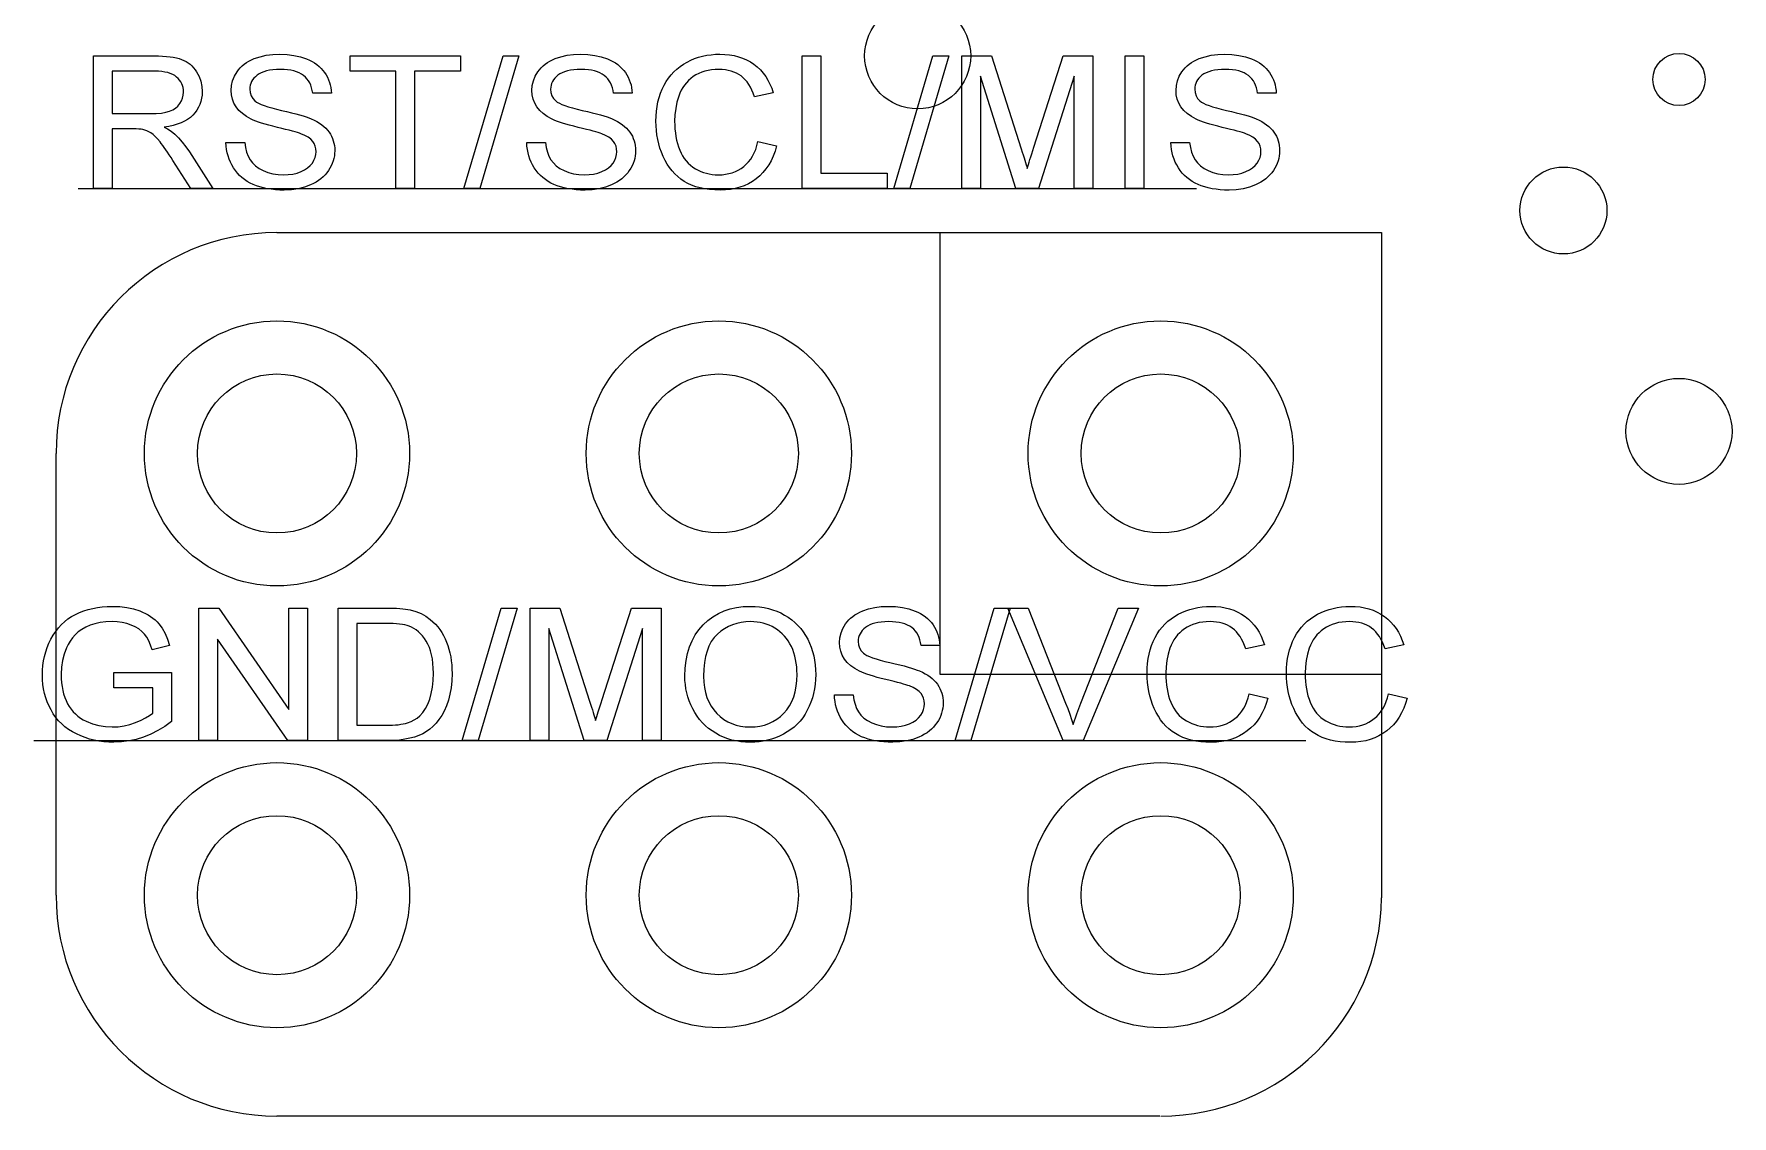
# Model space of a CAD drawing. Header units: millimetres. Extents: x -30 to 30, y -30 to 30.
# Drawn here: x 5.71 to 15.48, y -0.64 to 5.59 of the extents above; entities that cross this region are included whole.
import ezdxf

# ---------------------------------------------------------------- set-up
doc = ezdxf.new("R2010")
doc.units = ezdxf.units.MM
doc.linetypes.add('CENTERX2', pattern=[20.32, 12.7, -2.54, 2.54, -2.54])

msp = doc.modelspace()

# ---------------------------------------------------------------- linework, layer by layer
at = {"color": 7, "linetype": 'CENTERX2'}
for p, q in [((5.969, 4.699), (12.3984, 4.699)), ((5.715, 1.524), (13.0254, 1.524))]:
    msp.add_line(p, q, dxfattribs=at)
at = {"color": 7, "linetype": 'Continuous'}
for p, q in [((7.112, 4.445), (13.462, 4.445)), ((10.922, 4.445), (10.922, 1.905)), ((13.462, 4.445), (13.462, 0.619)), ((5.842, 0.635), (5.842, 3.175)), ((10.922, 1.905), (13.462, 1.905)), ((12.1873, -0.635), (7.112, -0.635))]:
    msp.add_line(p, q, dxfattribs=at)
at = {"color": 7, "linetype": 'Continuous', "flags": 128}
for points in [[(6.8189, 4.9628), (6.9264, 4.9628), (6.9264, 4.9628), (6.9308, 4.9339), (6.9375, 4.9078), (6.9464, 4.8843), (6.9575, 4.8637), (6.9714, 4.8452), (6.9887, 4.8286), (7.0094, 4.8139), (7.0334, 4.8011), (7.0599, 4.7906), (7.0882, 4.7831), (7.118, 4.7787), (7.1492, 4.7772), (7.1492, 4.7772), (7.177, 4.7782), (7.2031, 4.7817), (7.2274, 4.7874), (7.2501, 4.7953), (7.2706, 4.8052), (7.2883, 4.8167), (7.3033, 4.83), (7.3153, 4.8449), (7.3246, 4.8608), (7.3313, 4.877), (7.3353, 4.8935), (7.3367, 4.9101), (7.3367, 4.9101), (7.3355, 4.9266), (7.3318, 4.942), (7.3259, 4.9564), (7.3173, 4.9696), (7.3059, 4.9818), (7.2907, 4.9931), (7.2721, 5.0035), (7.25, 5.013), (7.25, 5.013), (7.2411, 5.0162), (7.23, 5.0197), (7.2164, 5.0238), (7.2007, 5.0283), (7.1825, 5.033), (7.1619, 5.0383), (7.1392, 5.044), (7.114, 5.0501), (7.0886, 5.0563), (7.0651, 5.0624), (7.0436, 5.0684), (7.0239, 5.0744), (7.0061, 5.0803), (6.99, 5.0861), (6.976, 5.0918), (6.9638, 5.0974), (6.9638, 5.0974), (6.9365, 5.1125), (6.913, 5.1292), (6.893, 5.1478), (6.8768, 5.1679), (6.8643, 5.1896), (6.8554, 5.2125), (6.8501, 5.2366), (6.8482, 5.2621), (6.8482, 5.2621), (6.8504, 5.2903), (6.8568, 5.3177), (6.8673, 5.3439), (6.8823, 5.3694), (6.8913, 5.3815), (6.9012, 5.3928), (6.9122, 5.4033), (6.9241, 5.4132), (6.9371, 5.4222), (6.951, 5.4306), (6.9658, 5.4381), (6.9816, 5.445), (7.0152, 5.4563), (7.0506, 5.4644), (7.0879, 5.4691), (7.127, 5.4708), (7.127, 5.4708), (7.1697, 5.4691), (7.2098, 5.4641), (7.2472, 5.4557), (7.2822, 5.4439), (7.2985, 5.4367), (7.3139, 5.4288), (7.3283, 5.4201), (7.3417, 5.4106), (7.3542, 5.4002), (7.3657, 5.3893), (7.3762, 5.3774), (7.3857, 5.3647), (7.3942, 5.3514), (7.4017, 5.3377), (7.4081, 5.3235), (7.4135, 5.3088), (7.4179, 5.2939), (7.4211, 5.2783), (7.4234, 5.2624), (7.4246, 5.2461), (7.4246, 5.2461), (7.3172, 5.2461), (7.3172, 5.2461), (7.3146, 5.2624), (7.3109, 5.2778), (7.306, 5.2922), (7.3001, 5.3055), (7.2929, 5.3177), (7.2845, 5.329), (7.275, 5.3392), (7.2643, 5.3483), (7.2524, 5.3564), (7.2392, 5.3635), (7.2245, 5.3694), (7.2086, 5.3741), (7.1912, 5.378), (7.1726, 5.3807), (7.1526, 5.3822), (7.1312, 5.3828), (7.1312, 5.3828), (7.1091, 5.3824), (7.0885, 5.3807), (7.0694, 5.3781), (7.052, 5.3745), (7.036, 5.3699), (7.0216, 5.3641), (7.0088, 5.3574), (6.9975, 5.3496), (6.9877, 5.341), (6.9792, 5.332), (6.972, 5.3226), (6.9662, 5.3128), (6.9616, 5.3024), (6.9583, 5.2917), (6.9563, 5.2807), (6.9557, 5.2691), (6.9557, 5.2691), (6.9575, 5.2496), (6.9632, 5.2319), (6.9725, 5.2159), (6.9855, 5.2018), (6.9855, 5.2018), (6.9942, 5.1952), (7.0059, 5.1885), (7.0206, 5.1818), (7.0381, 5.1751), (7.0586, 5.1684), (7.0819, 5.1615), (7.1083, 5.1546), (7.1376, 5.1478), (7.1673, 5.1409), (7.1946, 5.1343), (7.2195, 5.1281), (7.2421, 5.1218), (7.2622, 5.116), (7.2801, 5.1102), (7.2955, 5.1047), (7.3086, 5.0995), (7.3086, 5.0995), (7.3254, 5.0918), (7.3411, 5.0834), (7.3556, 5.0745), (7.3689, 5.065), (7.3811, 5.0553), (7.3923, 5.0449), (7.4022, 5.0341), (7.411, 5.0226), (7.4188, 5.0107), (7.4255, 4.9985), (7.4312, 4.9857), (7.4359, 4.9725), (7.4394, 4.9588), (7.442, 4.9448), (7.4437, 4.9303), (7.4442, 4.9153), (7.4442, 4.9153), (7.4435, 4.9003), (7.4419, 4.8855), (7.4391, 4.871), (7.4351, 4.8567), (7.4301, 4.8426), (7.424, 4.8287), (7.4167, 4.8152), (7.4083, 4.8017), (7.3988, 4.7888), (7.3884, 4.7765), (7.377, 4.7651), (7.3646, 4.7544), (7.3512, 4.7443), (7.3368, 4.7352), (7.3214, 4.7266), (7.3051, 4.7188), (7.2704, 4.7059), (7.2337, 4.6966), (7.1949, 4.6911), (7.1538, 4.6892), (7.1538, 4.6892), (7.1277, 4.6897), (7.1027, 4.6912), (7.0787, 4.6938), (7.0558, 4.6972), (7.034, 4.7017), (7.0132, 4.7072), (6.9937, 4.7138), (6.9751, 4.7213), (6.9575, 4.7298), (6.941, 4.7393), (6.9255, 4.7498), (6.9108, 4.7613), (6.8971, 4.7738), (6.8844, 4.7874), (6.8727, 4.8019), (6.862, 4.8175), (6.8524, 4.8338), (6.844, 4.8506), (6.8368, 4.868), (6.8308, 4.8858), (6.8259, 4.9043), (6.8224, 4.9232), (6.82, 4.9428), (6.8189, 4.9628)], [(8.5481, 4.9628), (8.6555, 4.9628), (8.6555, 4.9628), (8.66, 4.9339), (8.6667, 4.9078), (8.6755, 4.8843), (8.6867, 4.8637), (8.7006, 4.8452), (8.7178, 4.8286), (8.7386, 4.8139), (8.7625, 4.8011), (8.7891, 4.7906), (8.8173, 4.7831), (8.8471, 4.7787), (8.8784, 4.7772), (8.8784, 4.7772), (8.9062, 4.7782), (8.9323, 4.7817), (8.9566, 4.7874), (8.9793, 4.7953), (8.9998, 4.8052), (9.0175, 4.8167), (9.0324, 4.83), (9.0445, 4.8449), (9.0538, 4.8608), (9.0605, 4.877), (9.0645, 4.8935), (9.0658, 4.9101), (9.0658, 4.9101), (9.0646, 4.9266), (9.061, 4.942), (9.055, 4.9564), (9.0465, 4.9696), (9.035, 4.9818), (9.0199, 4.9931), (9.0013, 5.0035), (8.9791, 5.013), (8.9791, 5.013), (8.9703, 5.0162), (8.9591, 5.0197), (8.9456, 5.0238), (8.9298, 5.0283), (8.9117, 5.033), (8.8911, 5.0383), (8.8683, 5.044), (8.8431, 5.0501), (8.8178, 5.0563), (8.7943, 5.0624), (8.7728, 5.0684), (8.7531, 5.0744), (8.7352, 5.0803), (8.7192, 5.0861), (8.7051, 5.0918), (8.6929, 5.0974), (8.6929, 5.0974), (8.6656, 5.1125), (8.6421, 5.1292), (8.6221, 5.1478), (8.6059, 5.1679), (8.5934, 5.1896), (8.5846, 5.2125), (8.5792, 5.2366), (8.5774, 5.2621), (8.5774, 5.2621), (8.5795, 5.2903), (8.5859, 5.3177), (8.5965, 5.3439), (8.6114, 5.3694), (8.6204, 5.3815), (8.6304, 5.3928), (8.6413, 5.4033), (8.6532, 5.4132), (8.6662, 5.4222), (8.6801, 5.4306), (8.6949, 5.4381), (8.7108, 5.445), (8.7444, 5.4563), (8.7798, 5.4644), (8.817, 5.4691), (8.8561, 5.4708), (8.8561, 5.4708), (8.8989, 5.4691), (8.939, 5.4641), (8.9764, 5.4557), (9.0114, 5.4439), (9.0277, 5.4367), (9.0431, 5.4288), (9.0575, 5.4201), (9.0709, 5.4106), (9.0834, 5.4002), (9.0948, 5.3893), (9.1054, 5.3774), (9.1148, 5.3647), (9.1234, 5.3514), (9.1309, 5.3377), (9.1373, 5.3235), (9.1426, 5.3088), (9.1471, 5.2939), (9.1503, 5.2783), (9.1525, 5.2624), (9.1538, 5.2461), (9.1538, 5.2461), (9.0463, 5.2461), (9.0463, 5.2461), (9.0437, 5.2624), (9.04, 5.2778), (9.0352, 5.2922), (9.0292, 5.3055), (9.022, 5.3177), (9.0136, 5.329), (9.0042, 5.3392), (8.9935, 5.3483), (8.9816, 5.3564), (8.9683, 5.3635), (8.9537, 5.3694), (8.9378, 5.3741), (8.9204, 5.378), (8.9018, 5.3807), (8.8818, 5.3822), (8.8604, 5.3828), (8.8604, 5.3828), (8.8383, 5.3824), (8.8176, 5.3807), (8.7986, 5.3781), (8.7812, 5.3745), (8.7651, 5.3699), (8.7508, 5.3641), (8.738, 5.3574), (8.7267, 5.3496), (8.7169, 5.341), (8.7084, 5.332), (8.7012, 5.3226), (8.6954, 5.3128), (8.6908, 5.3024), (8.6874, 5.2917), (8.6855, 5.2807), (8.6848, 5.2691), (8.6848, 5.2691), (8.6867, 5.2496), (8.6923, 5.2319), (8.7016, 5.2159), (8.7146, 5.2018), (8.7146, 5.2018), (8.7233, 5.1952), (8.7351, 5.1885), (8.7497, 5.1818), (8.7673, 5.1751), (8.7877, 5.1684), (8.8111, 5.1615), (8.8375, 5.1546), (8.8668, 5.1478), (8.8964, 5.1409), (8.9237, 5.1343), (8.9486, 5.1281), (8.9712, 5.1218), (8.9914, 5.116), (9.0092, 5.1102), (9.0246, 5.1047), (9.0378, 5.0995), (9.0378, 5.0995), (9.0546, 5.0918), (9.0703, 5.0834), (9.0848, 5.0745), (9.0981, 5.065), (9.1103, 5.0553), (9.1214, 5.0449), (9.1313, 5.0341), (9.1402, 5.0226), (9.148, 5.0107), (9.1547, 4.9985), (9.1603, 4.9857), (9.1651, 4.9725), (9.1686, 4.9588), (9.1712, 4.9448), (9.1728, 4.9303), (9.1733, 4.9153), (9.1733, 4.9153), (9.1727, 4.9003), (9.171, 4.8855), (9.1683, 4.871), (9.1643, 4.8567), (9.1593, 4.8426), (9.1532, 4.8287), (9.1458, 4.8152), (9.1374, 4.8017), (9.128, 4.7888), (9.1176, 4.7765), (9.1061, 4.7651), (9.0938, 4.7544), (9.0803, 4.7443), (9.066, 4.7352), (9.0506, 4.7266), (9.0342, 4.7188), (8.9996, 4.7059), (8.9628, 4.6966), (8.924, 4.6911), (8.883, 4.6892), (8.883, 4.6892), (8.8569, 4.6897), (8.8318, 4.6912), (8.8079, 4.6938), (8.785, 4.6972), (8.7632, 4.7017), (8.7424, 4.7072), (8.7229, 4.7138), (8.7042, 4.7213), (8.6867, 4.7298), (8.6702, 4.7393), (8.6546, 4.7498), (8.64, 4.7613), (8.6262, 4.7738), (8.6136, 4.7874), (8.6018, 4.8019), (8.5911, 4.8175), (8.5815, 4.8338), (8.5731, 4.8506), (8.5659, 4.868), (8.56, 4.8858), (8.5551, 4.9043), (8.5516, 4.9232), (8.5491, 4.9428), (8.5481, 4.9628)], [(9.8767, 4.968), (9.9842, 4.9429), (9.9842, 4.9429), (9.9751, 4.9129), (9.9646, 4.8848), (9.9523, 4.8584), (9.9385, 4.8338), (9.9229, 4.8112), (9.9058, 4.7904), (9.8871, 4.7714), (9.8666, 4.7543), (9.8448, 4.739), (9.8219, 4.7259), (9.7978, 4.7146), (9.7724, 4.7054), (9.7459, 4.6984), (9.7182, 4.6934), (9.6894, 4.6903), (9.6593, 4.6892), (9.6593, 4.6892), (9.6283, 4.69), (9.5989, 4.6923), (9.5708, 4.6963), (9.5444, 4.7016), (9.5192, 4.7086), (9.4957, 4.7172), (9.4736, 4.7274), (9.453, 4.739), (9.4337, 4.7521), (9.4156, 4.7666), (9.3986, 4.7826), (9.3829, 4.7999), (9.3684, 4.8187), (9.3551, 4.8387), (9.3429, 4.8602), (9.3319, 4.8831), (9.3221, 4.9069), (9.3137, 4.9312), (9.3067, 4.9557), (9.3009, 4.9809), (9.2963, 5.0064), (9.2931, 5.0324), (9.2911, 5.0588), (9.2905, 5.0856), (9.2905, 5.0856), (9.2913, 5.1147), (9.2934, 5.1429), (9.2971, 5.1701), (9.3021, 5.1962), (9.3087, 5.2215), (9.3166, 5.2459), (9.3261, 5.2693), (9.3369, 5.2917), (9.3492, 5.3129), (9.3626, 5.3329), (9.3772, 5.3516), (9.3931, 5.369), (9.4102, 5.385), (9.4287, 5.3996), (9.4482, 5.4131), (9.469, 5.4251), (9.4907, 5.4358), (9.5129, 5.4451), (9.5357, 5.4529), (9.5589, 5.4593), (9.5827, 5.4644), (9.6071, 5.4679), (9.632, 5.47), (9.6575, 5.4708), (9.6575, 5.4708), (9.686, 5.4699), (9.7135, 5.4671), (9.7398, 5.4627), (9.765, 5.4563), (9.7889, 5.4482), (9.8117, 5.4381), (9.8333, 5.4263), (9.8538, 5.4128), (9.8729, 5.3975), (9.8906, 5.3807), (9.9066, 5.3625), (9.9213, 5.3429), (9.9344, 5.3216), (9.946, 5.299), (9.9561, 5.2749), (9.9646, 5.2493), (9.9646, 5.2493), (9.8572, 5.2262), (9.8572, 5.2262), (9.8501, 5.2459), (9.8423, 5.2644), (9.8338, 5.2813), (9.8246, 5.2969), (9.8146, 5.3111), (9.8037, 5.3239), (9.7923, 5.3354), (9.7799, 5.3454), (9.7669, 5.3541), (9.7531, 5.3618), (9.7384, 5.3682), (9.7228, 5.3735), (9.7065, 5.3777), (9.6894, 5.3806), (9.6714, 5.3822), (9.6526, 5.3828), (9.6526, 5.3828), (9.6309, 5.3822), (9.6103, 5.3803), (9.5905, 5.377), (9.5717, 5.3725), (9.5537, 5.3667), (9.5366, 5.3596), (9.5204, 5.3512), (9.5052, 5.3415), (9.491, 5.3306), (9.4777, 5.3189), (9.4656, 5.3064), (9.4548, 5.2929), (9.4449, 5.2786), (9.4362, 5.2633), (9.4285, 5.2471), (9.422, 5.2302), (9.4114, 5.1949), (9.404, 5.1592), (9.3995, 5.1229), (9.398, 5.0861), (9.398, 5.0861), (9.3985, 5.0626), (9.3998, 5.0399), (9.4021, 5.0179), (9.4052, 4.9965), (9.4093, 4.976), (9.4142, 4.9564), (9.4201, 4.9373), (9.4268, 4.9191), (9.4346, 4.9019), (9.4433, 4.8857), (9.4531, 4.8706), (9.4639, 4.8567), (9.4757, 4.844), (9.4884, 4.8323), (9.5021, 4.8217), (9.5169, 4.8124), (9.5323, 4.8042), (9.548, 4.797), (9.5641, 4.7909), (9.5804, 4.786), (9.597, 4.782), (9.6141, 4.7793), (9.6314, 4.7778), (9.6489, 4.7772), (9.6489, 4.7772), (9.6702, 4.7779), (9.6906, 4.7802), (9.7102, 4.7839), (9.7289, 4.7892), (9.7468, 4.7959), (9.7639, 4.8042), (9.7801, 4.8139), (9.7955, 4.8252), (9.8098, 4.8381), (9.8231, 4.8523), (9.835, 4.8678), (9.8459, 4.8849), (9.8553, 4.9035), (9.8637, 4.9235), (9.8707, 4.9451), (9.8767, 4.968)], [(12.2506, 4.9628), (12.3581, 4.9628), (12.3581, 4.9628), (12.3625, 4.9339), (12.3692, 4.9078), (12.3781, 4.8843), (12.3892, 4.8637), (12.4031, 4.8452), (12.4204, 4.8286), (12.4411, 4.8139), (12.4651, 4.8011), (12.4916, 4.7906), (12.5199, 4.7831), (12.5496, 4.7787), (12.5809, 4.7772), (12.5809, 4.7772), (12.6087, 4.7782), (12.6348, 4.7817), (12.6591, 4.7874), (12.6818, 4.7953), (12.7023, 4.8052), (12.72, 4.8167), (12.735, 4.83), (12.747, 4.8449), (12.7563, 4.8608), (12.763, 4.877), (12.767, 4.8935), (12.7684, 4.9101), (12.7684, 4.9101), (12.7672, 4.9266), (12.7635, 4.942), (12.7575, 4.9564), (12.749, 4.9696), (12.7376, 4.9818), (12.7224, 4.9931), (12.7038, 5.0035), (12.6817, 5.013), (12.6817, 5.013), (12.6728, 5.0162), (12.6617, 5.0197), (12.6481, 5.0238), (12.6324, 5.0283), (12.6142, 5.033), (12.5936, 5.0383), (12.5709, 5.044), (12.5457, 5.0501), (12.5203, 5.0563), (12.4968, 5.0624), (12.4753, 5.0684), (12.4556, 5.0744), (12.4378, 5.0803), (12.4217, 5.0861), (12.4077, 5.0918), (12.3955, 5.0974), (12.3955, 5.0974), (12.3682, 5.1125), (12.3446, 5.1292), (12.3246, 5.1478), (12.3085, 5.1679), (12.296, 5.1896), (12.2871, 5.2125), (12.2818, 5.2366), (12.2799, 5.2621), (12.2799, 5.2621), (12.2821, 5.2903), (12.2885, 5.3177), (12.299, 5.3439), (12.314, 5.3694), (12.323, 5.3815), (12.3329, 5.3928), (12.3439, 5.4033), (12.3558, 5.4132), (12.3688, 5.4222), (12.3827, 5.4306), (12.3975, 5.4381), (12.4133, 5.445), (12.4469, 5.4563), (12.4823, 5.4644), (12.5196, 5.4691), (12.5587, 5.4708), (12.5587, 5.4708), (12.6014, 5.4691), (12.6415, 5.4641), (12.6789, 5.4557), (12.7139, 5.4439), (12.7302, 5.4367), (12.7456, 5.4288), (12.76, 5.4201), (12.7734, 5.4106), (12.7859, 5.4002), (12.7974, 5.3893), (12.8079, 5.3774), (12.8174, 5.3647), (12.8259, 5.3514), (12.8334, 5.3377), (12.8398, 5.3235), (12.8452, 5.3088), (12.8496, 5.2939), (12.8528, 5.2783), (12.8551, 5.2624), (12.8563, 5.2461), (12.8563, 5.2461), (12.7488, 5.2461), (12.7488, 5.2461), (12.7463, 5.2624), (12.7426, 5.2778), (12.7377, 5.2922), (12.7317, 5.3055), (12.7246, 5.3177), (12.7162, 5.329), (12.7067, 5.3392), (12.696, 5.3483), (12.6841, 5.3564), (12.6708, 5.3635), (12.6562, 5.3694), (12.6403, 5.3741), (12.6229, 5.378), (12.6043, 5.3807), (12.5843, 5.3822), (12.5629, 5.3828), (12.5629, 5.3828), (12.5408, 5.3824), (12.5202, 5.3807), (12.5011, 5.3781), (12.4837, 5.3745), (12.4677, 5.3699), (12.4533, 5.3641), (12.4405, 5.3574), (12.4292, 5.3496), (12.4194, 5.341), (12.4109, 5.332), (12.4037, 5.3226), (12.3979, 5.3128), (12.3933, 5.3024), (12.39, 5.2917), (12.388, 5.2807), (12.3874, 5.2691), (12.3874, 5.2691), (12.3892, 5.2496), (12.3949, 5.2319), (12.4042, 5.2159), (12.4172, 5.2018), (12.4172, 5.2018), (12.4259, 5.1952), (12.4376, 5.1885), (12.4523, 5.1818), (12.4698, 5.1751), (12.4903, 5.1684), (12.5136, 5.1615), (12.54, 5.1546), (12.5693, 5.1478), (12.5989, 5.1409), (12.6263, 5.1343), (12.6512, 5.1281), (12.6737, 5.1218), (12.6939, 5.116), (12.7118, 5.1102), (12.7272, 5.1047), (12.7403, 5.0995), (12.7403, 5.0995), (12.7571, 5.0918), (12.7728, 5.0834), (12.7873, 5.0745), (12.8006, 5.065), (12.8128, 5.0553), (12.8239, 5.0449), (12.8339, 5.0341), (12.8427, 5.0226), (12.8505, 5.0107), (12.8572, 4.9985), (12.8629, 4.9857), (12.8676, 4.9725), (12.8711, 4.9588), (12.8737, 4.9448), (12.8754, 4.9303), (12.8758, 4.9153), (12.8758, 4.9153), (12.8752, 4.9003), (12.8736, 4.8855), (12.8708, 4.871), (12.8668, 4.8567), (12.8618, 4.8426), (12.8557, 4.8287), (12.8484, 4.8152), (12.84, 4.8017), (12.8305, 4.7888), (12.8201, 4.7765), (12.8087, 4.7651), (12.7963, 4.7544), (12.7829, 4.7443), (12.7685, 4.7352), (12.7531, 4.7266), (12.7368, 4.7188), (12.7021, 4.7059), (12.6653, 4.6966), (12.6266, 4.6911), (12.5855, 4.6892), (12.5855, 4.6892), (12.5594, 4.6897), (12.5344, 4.6912), (12.5104, 4.6938), (12.4875, 4.6972), (12.4657, 4.7017), (12.4449, 4.7072), (12.4254, 4.7138), (12.4068, 4.7213), (12.3892, 4.7298), (12.3727, 4.7393), (12.3572, 4.7498), (12.3425, 4.7613), (12.3288, 4.7738), (12.3161, 4.7874), (12.3043, 4.8019), (12.2937, 4.8175), (12.284, 4.8338), (12.2756, 4.8506), (12.2685, 4.868), (12.2625, 4.8858), (12.2576, 4.9043), (12.2541, 4.9232), (12.2517, 4.9428), (12.2506, 4.9628)], [(6.0569, 4.699), (6.0569, 5.461), (6.0569, 5.461), (6.4059, 5.461), (6.4059, 5.461), (6.4311, 5.4607), (6.4547, 5.4598), (6.4767, 5.4581), (6.4971, 5.456), (6.5161, 5.4531), (6.5335, 5.4496), (6.5494, 5.4454), (6.5635, 5.4407), (6.5767, 5.4352), (6.5892, 5.4286), (6.6009, 5.4212), (6.6121, 5.4126), (6.6226, 5.4031), (6.6324, 5.3928), (6.6414, 5.3815), (6.6498, 5.3691), (6.664, 5.3427), (6.6741, 5.3149), (6.6802, 5.2859), (6.6822, 5.2555), (6.6822, 5.2555), (6.6814, 5.236), (6.6788, 5.2171), (6.6747, 5.1991), (6.6689, 5.1818), (6.6612, 5.1653), (6.6521, 5.1496), (6.6412, 5.1348), (6.6287, 5.1206), (6.6145, 5.1075), (6.5984, 5.0956), (6.5805, 5.085), (6.5608, 5.0756), (6.5391, 5.0675), (6.5158, 5.0606), (6.4906, 5.0551), (6.4636, 5.0507), (6.4636, 5.0507), (6.4825, 5.0408), (6.4988, 5.031), (6.5129, 5.0212), (6.5245, 5.0116), (6.5245, 5.0116), (6.5463, 4.9896), (6.5677, 4.9652), (6.5884, 4.9385), (6.6086, 4.9093), (6.6086, 4.9093), (6.7424, 4.699), (6.7424, 4.699), (6.6165, 4.699), (6.6165, 4.699), (6.5138, 4.8599), (6.5138, 4.8599), (6.5028, 4.8768), (6.4923, 4.8927), (6.4822, 4.9075), (6.4727, 4.9213), (6.4637, 4.9341), (6.4552, 4.946), (6.4471, 4.9567), (6.4396, 4.9664), (6.4254, 4.9834), (6.4121, 4.9976), (6.3995, 5.009), (6.3876, 5.0176), (6.3643, 5.0296), (6.3407, 5.0374), (6.3407, 5.0374), (6.3305, 5.0389), (6.3176, 5.04), (6.3019, 5.0408), (6.2834, 5.0409), (6.2834, 5.0409), (6.1644, 5.0409), (6.1644, 5.0409), (6.1644, 4.699), (6.1644, 4.699), (6.0569, 4.699)], [(6.1644, 5.1288), (6.3851, 5.1288), (6.3851, 5.1288), (6.4184, 5.1298), (6.4478, 5.1324), (6.4732, 5.1366), (6.4947, 5.1427), (6.5132, 5.1507), (6.5292, 5.1606), (6.5429, 5.1728), (6.5542, 5.187), (6.5632, 5.2026), (6.5697, 5.2188), (6.5735, 5.2357), (6.5747, 5.2533), (6.5747, 5.2533), (6.5741, 5.2661), (6.5722, 5.2783), (6.569, 5.2899), (6.5648, 5.3009), (6.5591, 5.3114), (6.5524, 5.3213), (6.5443, 5.3306), (6.535, 5.3393), (6.5245, 5.3473), (6.5124, 5.3541), (6.4988, 5.3599), (6.484, 5.3647), (6.4677, 5.3683), (6.4498, 5.3709), (6.4306, 5.3726), (6.41, 5.3731), (6.41, 5.3731), (6.1644, 5.3731), (6.1644, 5.3731), (6.1644, 5.1288)], [(7.7958, 4.699), (7.7958, 5.3731), (7.7958, 5.3731), (7.5321, 5.3731), (7.5321, 5.3731), (7.5321, 5.461), (7.5321, 5.461), (8.1671, 5.461), (8.1671, 5.461), (8.1671, 5.3731), (8.1671, 5.3731), (7.9033, 5.3731), (7.9033, 5.3731), (7.9033, 4.699), (7.9033, 4.699), (7.7958, 4.699)], [(8.1866, 4.699), (8.4113, 5.461), (8.4113, 5.461), (8.5026, 5.461), (8.5026, 5.461), (8.2779, 4.699), (8.2779, 4.699), (8.1866, 4.699)], [(10.1307, 4.699), (10.1307, 5.461), (10.1307, 5.461), (10.2382, 5.461), (10.2382, 5.461), (10.2382, 4.7869), (10.2382, 4.7869), (10.6192, 4.7869), (10.6192, 4.7869), (10.6192, 4.699), (10.6192, 4.699), (10.1307, 4.699)], [(10.6582, 4.699), (10.8829, 5.461), (10.8829, 5.461), (10.9742, 5.461), (10.9742, 5.461), (10.7495, 4.699), (10.7495, 4.699), (10.6582, 4.699)], [(11.049, 4.699), (11.049, 5.461), (11.049, 5.461), (11.2197, 5.461), (11.2197, 5.461), (11.3906, 4.9263), (11.3906, 4.9263), (11.3963, 4.9081), (11.4016, 4.8912), (11.4065, 4.8755), (11.4111, 4.861), (11.4152, 4.8475), (11.4189, 4.8353), (11.4222, 4.8243), (11.4251, 4.8144), (11.4251, 4.8144), (11.4283, 4.8252), (11.432, 4.8374), (11.4361, 4.8507), (11.4405, 4.8652), (11.4454, 4.881), (11.4508, 4.8979), (11.4566, 4.9161), (11.4627, 4.9354), (11.4627, 4.9354), (11.6316, 5.461), (11.6316, 5.461), (11.8012, 5.461), (11.8012, 5.461), (11.8012, 4.699), (11.8012, 4.699), (11.6938, 4.699), (11.6938, 4.699), (11.6938, 5.3438), (11.6938, 5.3438), (11.49, 4.699), (11.49, 4.699), (11.3592, 4.699), (11.3592, 4.699), (11.1565, 5.3438), (11.1565, 5.3438), (11.1565, 4.699), (11.1565, 4.699), (11.049, 4.699)], [(11.9868, 4.699), (11.9868, 5.461), (11.9868, 5.461), (12.0943, 5.461), (12.0943, 5.461), (12.0943, 4.699), (12.0943, 4.699), (11.9868, 4.699)], [(6.1742, 1.8268), (6.1742, 1.9148), (6.1742, 1.9148), (6.5063, 1.9148), (6.5063, 1.9148), (6.5063, 1.6328), (6.5063, 1.6328), (6.4669, 1.6051), (6.4268, 1.5811), (6.3862, 1.5606), (6.3448, 1.544), (6.303, 1.531), (6.2606, 1.5217), (6.2175, 1.5161), (6.174, 1.5142), (6.174, 1.5142), (6.1447, 1.515), (6.1161, 1.5173), (6.0884, 1.5209), (6.0612, 1.5261), (6.0346, 1.5329), (6.0087, 1.5411), (5.9835, 1.5509), (5.9591, 1.562), (5.9357, 1.5745), (5.9137, 1.5884), (5.8933, 1.6037), (5.8744, 1.6203), (5.8568, 1.6382), (5.8408, 1.6574), (5.8263, 1.678), (5.8132, 1.6998), (5.8015, 1.7227), (5.7916, 1.7463), (5.7831, 1.7705), (5.7762, 1.7952), (5.7707, 1.8209), (5.7669, 1.847), (5.7646, 1.8739), (5.7638, 1.9013), (5.7638, 1.9013), (5.7646, 1.9287), (5.7669, 1.9555), (5.7707, 1.9821), (5.7761, 2.008), (5.7829, 2.0335), (5.7915, 2.0586), (5.8014, 2.0833), (5.8128, 2.1074), (5.8258, 2.1305), (5.84, 2.1521), (5.8556, 2.1721), (5.8725, 2.1906), (5.8908, 2.2077), (5.9105, 2.2231), (5.9314, 2.237), (5.9537, 2.2494), (5.9771, 2.2602), (6.0014, 2.2697), (6.0265, 2.2776), (6.0526, 2.2842), (6.0795, 2.2892), (6.1073, 2.2929), (6.136, 2.295), (6.1655, 2.2958), (6.1655, 2.2958), (6.2079, 2.2941), (6.2483, 2.2891), (6.2865, 2.2808), (6.3227, 2.2692), (6.3398, 2.2622), (6.356, 2.2546), (6.3712, 2.2463), (6.3854, 2.2375), (6.3988, 2.2278), (6.4112, 2.2176), (6.4225, 2.2068), (6.433, 2.1952), (6.4518, 2.1695), (6.4683, 2.1404), (6.4822, 2.1076), (6.4938, 2.0712), (6.4938, 2.0712), (6.3952, 2.0465), (6.3952, 2.0465), (6.3856, 2.0735), (6.375, 2.0975), (6.3631, 2.1184), (6.3503, 2.1363), (6.3355, 2.1517), (6.3178, 2.1656), (6.2973, 2.1778), (6.2738, 2.1883), (6.2483, 2.1969), (6.2215, 2.203), (6.1932, 2.2066), (6.1636, 2.2078), (6.1636, 2.2078), (6.1285, 2.2065), (6.0958, 2.2027), (6.0656, 2.1961), (6.0378, 2.1869), (6.0127, 2.1756), (5.9901, 2.1628), (5.9699, 2.1483), (5.9524, 2.1321), (5.9371, 2.1147), (5.9235, 2.0964), (5.9118, 2.0773), (5.9018, 2.0573), (5.9018, 2.0573), (5.8886, 2.0216), (5.8789, 1.9842), (5.8733, 1.9456), (5.8713, 1.9053), (5.8713, 1.9053), (5.8719, 1.8806), (5.8736, 1.8568), (5.8765, 1.8342), (5.8805, 1.8125), (5.8857, 1.7919), (5.8921, 1.7722), (5.8995, 1.7537), (5.9081, 1.7362), (5.9179, 1.7197), (5.9287, 1.7043), (5.9405, 1.6901), (5.9534, 1.6768), (5.9673, 1.6647), (5.9823, 1.6537), (5.9983, 1.644), (6.0154, 1.6351), (6.0513, 1.6206), (6.0881, 1.6104), (6.1261, 1.6041), (6.1651, 1.6022), (6.1651, 1.6022), (6.1993, 1.6037), (6.2332, 1.6086), (6.2665, 1.6165), (6.2995, 1.6278), (6.3303, 1.6408), (6.357, 1.6542), (6.3799, 1.6681), (6.3988, 1.6824), (6.3988, 1.6824), (6.3988, 1.8268), (6.3988, 1.8268), (6.1742, 1.8268)], [(6.6626, 1.524), (6.6626, 2.286), (6.6626, 2.286), (6.7769, 2.286), (6.7769, 2.286), (7.1804, 1.7034), (7.1804, 1.7034), (7.1804, 2.286), (7.1804, 2.286), (7.2878, 2.286), (7.2878, 2.286), (7.2878, 1.524), (7.2878, 1.524), (7.1735, 1.524), (7.1735, 1.524), (6.7701, 2.1068), (6.7701, 2.1068), (6.7701, 1.524), (6.7701, 1.524), (6.6626, 1.524)], [(7.4637, 1.524), (7.4637, 2.286), (7.4637, 2.286), (7.7365, 2.286), (7.7365, 2.286), (7.7589, 2.2858), (7.78, 2.2852), (7.7995, 2.2845), (7.8178, 2.2833), (7.8348, 2.2817), (7.8503, 2.2797), (7.8645, 2.2776), (7.8774, 2.275), (7.8774, 2.275), (7.9102, 2.266), (7.9404, 2.2539), (7.9682, 2.2387), (7.9935, 2.2205), (7.9935, 2.2205), (8.0086, 2.2074), (8.0228, 2.1932), (8.036, 2.1782), (8.0482, 2.1625), (8.0595, 2.1457), (8.0697, 2.1282), (8.0788, 2.1097), (8.0871, 2.0903), (8.0944, 2.0702), (8.1007, 2.0492), (8.106, 2.0277), (8.1104, 2.0054), (8.1138, 1.9824), (8.1162, 1.9587), (8.1178, 1.9343), (8.1182, 1.9091), (8.1182, 1.9091), (8.1169, 1.867), (8.113, 1.8273), (8.1063, 1.7902), (8.0972, 1.7554), (8.0859, 1.7234), (8.0732, 1.694), (8.0589, 1.6678), (8.0431, 1.6444), (8.0262, 1.6237), (8.0086, 1.6052), (7.9902, 1.589), (7.9709, 1.5753), (7.9503, 1.5634), (7.9277, 1.553), (7.9032, 1.5443), (7.8764, 1.537), (7.8477, 1.5313), (7.8171, 1.5272), (7.7842, 1.5248), (7.7494, 1.524), (7.7494, 1.524), (7.4637, 1.524)], [(8.1768, 1.524), (8.4015, 2.286), (8.4015, 2.286), (8.4928, 2.286), (8.4928, 2.286), (8.2681, 1.524), (8.2681, 1.524), (8.1768, 1.524)], [(8.5676, 1.524), (8.5676, 2.286), (8.5676, 2.286), (8.7383, 2.286), (8.7383, 2.286), (8.9092, 1.7513), (8.9092, 1.7513), (8.9149, 1.7331), (8.9202, 1.7162), (8.9251, 1.7005), (8.9297, 1.686), (8.9338, 1.6725), (8.9375, 1.6603), (8.9408, 1.6493), (8.9437, 1.6394), (8.9437, 1.6394), (8.9469, 1.6502), (8.9506, 1.6624), (8.9547, 1.6757), (8.9591, 1.6902), (8.964, 1.706), (8.9694, 1.7229), (8.9752, 1.7411), (8.9813, 1.7604), (8.9813, 1.7604), (9.1503, 2.286), (9.1503, 2.286), (9.3198, 2.286), (9.3198, 2.286), (9.3198, 1.524), (9.3198, 1.524), (9.2124, 1.524), (9.2124, 1.524), (9.2124, 2.1688), (9.2124, 2.1688), (9.0086, 1.524), (9.0086, 1.524), (8.8778, 1.524), (8.8778, 1.524), (8.6751, 2.1688), (8.6751, 2.1688), (8.6751, 1.524), (8.6751, 1.524), (8.5676, 1.524)], [(9.4566, 1.8949), (9.4583, 1.9407), (9.4632, 1.9839), (9.4714, 2.0245), (9.4829, 2.0625), (9.4977, 2.0981), (9.5158, 2.1311), (9.5372, 2.1614), (9.5618, 2.1894), (9.5891, 2.2143), (9.6183, 2.2359), (9.6493, 2.2543), (9.6822, 2.2692), (9.7172, 2.2808), (9.754, 2.2891), (9.7927, 2.2941), (9.8333, 2.2958), (9.8333, 2.2958), (9.8602, 2.295), (9.8865, 2.2927), (9.912, 2.2887), (9.9368, 2.2833), (9.9611, 2.2762), (9.9846, 2.2677), (10.0075, 2.2576), (10.0296, 2.2459), (10.0509, 2.2327), (10.0707, 2.2184), (10.0893, 2.2028), (10.1067, 2.186), (10.1228, 2.168), (10.1374, 2.1486), (10.1508, 2.1282), (10.1629, 2.1065), (10.1737, 2.0837), (10.183, 2.0602), (10.1908, 2.0361), (10.1974, 2.0111), (10.2024, 1.9854), (10.2059, 1.9589), (10.2081, 1.9317), (10.2088, 1.9038), (10.2088, 1.9038), (10.2081, 1.8754), (10.2058, 1.8478), (10.202, 1.821), (10.1968, 1.7949), (10.1899, 1.7696), (10.1817, 1.745), (10.1718, 1.7212), (10.1605, 1.6982), (10.1478, 1.6762), (10.1339, 1.6556), (10.1186, 1.6363), (10.1021, 1.6185), (10.0844, 1.602), (10.0655, 1.587), (10.0452, 1.5733), (10.0237, 1.5609), (10.0014, 1.5499), (9.9785, 1.5405), (9.9553, 1.5325), (9.9316, 1.5258), (9.9075, 1.5208), (9.8831, 1.5171), (9.8581, 1.515), (9.8327, 1.5142), (9.8327, 1.5142), (9.8053, 1.515), (9.7787, 1.5174), (9.7527, 1.5216), (9.7276, 1.5271), (9.7031, 1.5344), (9.6793, 1.5432), (9.6564, 1.5538), (9.6341, 1.5658), (9.6129, 1.5793), (9.5931, 1.5939), (9.5746, 1.6096), (9.5574, 1.6267), (9.5415, 1.6449), (9.5268, 1.6641), (9.5136, 1.6847), (9.5016, 1.7064), (9.4911, 1.7288), (9.482, 1.7516), (9.4742, 1.7746), (9.4679, 1.7981), (9.4629, 1.8218), (9.4594, 1.8459), (9.4574, 1.8702), (9.4566, 1.8949)], [(10.3163, 1.7878), (10.4238, 1.7878), (10.4238, 1.7878), (10.4282, 1.7589), (10.4349, 1.7328), (10.4438, 1.7093), (10.4549, 1.6887), (10.4688, 1.6702), (10.486, 1.6536), (10.5068, 1.6389), (10.5308, 1.6261), (10.5573, 1.6156), (10.5856, 1.6081), (10.6153, 1.6037), (10.6466, 1.6022), (10.6466, 1.6022), (10.6744, 1.6032), (10.7005, 1.6067), (10.7248, 1.6124), (10.7475, 1.6203), (10.768, 1.6302), (10.7857, 1.6417), (10.8006, 1.655), (10.8127, 1.6699), (10.822, 1.6858), (10.8287, 1.702), (10.8327, 1.7185), (10.8341, 1.7351), (10.8341, 1.7351), (10.8329, 1.7516), (10.8292, 1.767), (10.8232, 1.7814), (10.8147, 1.7946), (10.8032, 1.8068), (10.7881, 1.8181), (10.7695, 1.8285), (10.7474, 1.838), (10.7474, 1.838), (10.7385, 1.8412), (10.7274, 1.8447), (10.7138, 1.8488), (10.6981, 1.8533), (10.6799, 1.858), (10.6593, 1.8633), (10.6366, 1.869), (10.6114, 1.8751), (10.586, 1.8813), (10.5625, 1.8874), (10.541, 1.8934), (10.5213, 1.8994), (10.5034, 1.9053), (10.4874, 1.9111), (10.4734, 1.9168), (10.4612, 1.9224), (10.4612, 1.9224), (10.4338, 1.9375), (10.4103, 1.9542), (10.3903, 1.9728), (10.3742, 1.9929), (10.3616, 2.0146), (10.3528, 2.0375), (10.3474, 2.0616), (10.3456, 2.0871), (10.3456, 2.0871), (10.3478, 2.1153), (10.3542, 2.1427), (10.3647, 2.1689), (10.3797, 2.1944), (10.3887, 2.2065), (10.3986, 2.2178), (10.4096, 2.2283), (10.4215, 2.2382), (10.4345, 2.2472), (10.4483, 2.2556), (10.4632, 2.2631), (10.479, 2.27), (10.5126, 2.2813), (10.548, 2.2894), (10.5853, 2.2941), (10.6243, 2.2958), (10.6243, 2.2958), (10.6671, 2.2941), (10.7072, 2.2891), (10.7446, 2.2807), (10.7796, 2.2689), (10.7959, 2.2617), (10.8113, 2.2538), (10.8257, 2.2451), (10.8391, 2.2356), (10.8516, 2.2252), (10.8631, 2.2143), (10.8736, 2.2024), (10.8831, 2.1897), (10.8916, 2.1764), (10.8991, 2.1627), (10.9055, 2.1485), (10.9109, 2.1338), (10.9153, 2.1189), (10.9185, 2.1033), (10.9208, 2.0874), (10.922, 2.0711), (10.922, 2.0711), (10.8145, 2.0711), (10.8145, 2.0711), (10.8119, 2.0874), (10.8083, 2.1028), (10.8034, 2.1172), (10.7974, 2.1305), (10.7903, 2.1427), (10.7819, 2.154), (10.7724, 2.1642), (10.7617, 2.1733), (10.7498, 2.1814), (10.7365, 2.1885), (10.7219, 2.1944), (10.706, 2.1991), (10.6886, 2.203), (10.67, 2.2057), (10.65, 2.2072), (10.6286, 2.2078), (10.6286, 2.2078), (10.6065, 2.2074), (10.5859, 2.2057), (10.5668, 2.2031), (10.5494, 2.1995), (10.5334, 2.1949), (10.519, 2.1891), (10.5062, 2.1824), (10.4949, 2.1746), (10.4851, 2.166), (10.4766, 2.157), (10.4694, 2.1476), (10.4636, 2.1378), (10.459, 2.1274), (10.4557, 2.1167), (10.4537, 2.1057), (10.4531, 2.0941), (10.4531, 2.0941), (10.4549, 2.0746), (10.4606, 2.0569), (10.4699, 2.0409), (10.4828, 2.0268), (10.4828, 2.0268), (10.4915, 2.0202), (10.5033, 2.0135), (10.518, 2.0068), (10.5355, 2.0001), (10.556, 1.9934), (10.5793, 1.9865), (10.6057, 1.9796), (10.635, 1.9728), (10.6646, 1.9659), (10.692, 1.9593), (10.7168, 1.9531), (10.7394, 1.9468), (10.7596, 1.941), (10.7774, 1.9352), (10.7929, 1.9297), (10.806, 1.9245), (10.806, 1.9245), (10.8228, 1.9168), (10.8385, 1.9084), (10.853, 1.8995), (10.8663, 1.89), (10.8785, 1.8803), (10.8896, 1.8699), (10.8996, 1.8591), (10.9084, 1.8476), (10.9162, 1.8357), (10.9229, 1.8235), (10.9286, 1.8107), (10.9333, 1.7975), (10.9368, 1.7838), (10.9394, 1.7698), (10.9411, 1.7553), (10.9415, 1.7403), (10.9415, 1.7403), (10.9409, 1.7253), (10.9392, 1.7105), (10.9365, 1.696), (10.9325, 1.6817), (10.9275, 1.6676), (10.9214, 1.6537), (10.9141, 1.6402), (10.9057, 1.6267), (10.8962, 1.6138), (10.8858, 1.6015), (10.8744, 1.5901), (10.862, 1.5794), (10.8486, 1.5693), (10.8342, 1.5602), (10.8188, 1.5516), (10.8025, 1.5438), (10.7678, 1.5309), (10.731, 1.5216), (10.6923, 1.5161), (10.6512, 1.5142), (10.6512, 1.5142), (10.6251, 1.5147), (10.6001, 1.5162), (10.5761, 1.5188), (10.5532, 1.5222), (10.5314, 1.5267), (10.5106, 1.5322), (10.4911, 1.5388), (10.4725, 1.5463), (10.4549, 1.5548), (10.4384, 1.5643), (10.4229, 1.5748), (10.4082, 1.5863), (10.3945, 1.5988), (10.3818, 1.6124), (10.37, 1.6269), (10.3594, 1.6425), (10.3497, 1.6588), (10.3413, 1.6756), (10.3342, 1.693), (10.3282, 1.7108), (10.3233, 1.7293), (10.3198, 1.7482), (10.3174, 1.7678), (10.3163, 1.7878)], [(11.0099, 1.524), (11.2346, 2.286), (11.2346, 2.286), (11.3259, 2.286), (11.3259, 2.286), (11.1012, 1.524), (11.1012, 1.524), (11.0099, 1.524)], [(11.6313, 1.524), (11.3126, 2.286), (11.3126, 2.286), (11.43, 2.286), (11.43, 2.286), (11.6454, 1.7398), (11.6454, 1.7398), (11.6579, 1.7075), (11.6692, 1.6762), (11.6796, 1.646), (11.6889, 1.6168), (11.6889, 1.6168), (11.7089, 1.6783), (11.7319, 1.7398), (11.7319, 1.7398), (11.9478, 2.286), (11.9478, 2.286), (12.0652, 2.286), (12.0652, 2.286), (11.7464, 1.524), (11.7464, 1.524), (11.6313, 1.524)], [(12.7, 1.793), (12.8075, 1.7679), (12.8075, 1.7679), (12.7985, 1.7379), (12.7879, 1.7098), (12.7756, 1.6834), (12.7618, 1.6588), (12.7463, 1.6362), (12.7292, 1.6154), (12.7104, 1.5964), (12.6899, 1.5793), (12.6681, 1.564), (12.6452, 1.5509), (12.6211, 1.5396), (12.5957, 1.5304), (12.5692, 1.5234), (12.5416, 1.5184), (12.5127, 1.5153), (12.4826, 1.5142), (12.4826, 1.5142), (12.4516, 1.515), (12.4222, 1.5173), (12.3941, 1.5213), (12.3677, 1.5266), (12.3425, 1.5336), (12.319, 1.5422), (12.2969, 1.5524), (12.2763, 1.564), (12.257, 1.5771), (12.2389, 1.5916), (12.2219, 1.6076), (12.2062, 1.6249), (12.1917, 1.6437), (12.1784, 1.6637), (12.1662, 1.6852), (12.1552, 1.7081), (12.1454, 1.7319), (12.137, 1.7562), (12.13, 1.7807), (12.1242, 1.8059), (12.1196, 1.8314), (12.1164, 1.8574), (12.1145, 1.8838), (12.1138, 1.9106), (12.1138, 1.9106), (12.1146, 1.9397), (12.1167, 1.9679), (12.1204, 1.9951), (12.1254, 2.0212), (12.132, 2.0465), (12.1399, 2.0709), (12.1494, 2.0943), (12.1602, 2.1167), (12.1725, 2.1379), (12.1859, 2.1579), (12.2005, 2.1766), (12.2164, 2.194), (12.2335, 2.21), (12.252, 2.2246), (12.2715, 2.2381), (12.2923, 2.2501), (12.314, 2.2608), (12.3362, 2.2701), (12.359, 2.2779), (12.3822, 2.2843), (12.406, 2.2894), (12.4304, 2.2929), (12.4553, 2.295), (12.4808, 2.2958), (12.4808, 2.2958), (12.5093, 2.2949), (12.5368, 2.2921), (12.5631, 2.2877), (12.5883, 2.2813), (12.6122, 2.2732), (12.635, 2.2631), (12.6566, 2.2513), (12.6771, 2.2378), (12.6962, 2.2225), (12.7139, 2.2057), (12.7299, 2.1875), (12.7446, 2.1679), (12.7577, 2.1466), (12.7693, 2.124), (12.7794, 2.0999), (12.7879, 2.0743), (12.7879, 2.0743), (12.6805, 2.0512), (12.6805, 2.0512), (12.6734, 2.0709), (12.6657, 2.0894), (12.6571, 2.1063), (12.6479, 2.1219), (12.6379, 2.1361), (12.627, 2.1489), (12.6156, 2.1604), (12.6032, 2.1704), (12.5902, 2.1791), (12.5764, 2.1868), (12.5617, 2.1932), (12.5461, 2.1985), (12.5298, 2.2027), (12.5127, 2.2056), (12.4947, 2.2072), (12.4759, 2.2078), (12.4759, 2.2078), (12.4542, 2.2072), (12.4336, 2.2053), (12.4138, 2.202), (12.395, 2.1975), (12.377, 2.1917), (12.3599, 2.1846), (12.3437, 2.1762), (12.3285, 2.1665), (12.3143, 2.1556), (12.301, 2.1439), (12.2889, 2.1314), (12.2781, 2.1179), (12.2682, 2.1036), (12.2595, 2.0883), (12.2518, 2.0721), (12.2453, 2.0552), (12.2347, 2.0199), (12.2273, 1.9842), (12.2228, 1.9479), (12.2213, 1.9111), (12.2213, 1.9111), (12.2218, 1.8876), (12.2231, 1.8649), (12.2254, 1.8429), (12.2285, 1.8215), (12.2326, 1.801), (12.2375, 1.7814), (12.2434, 1.7623), (12.2502, 1.7441), (12.2579, 1.7269), (12.2666, 1.7107), (12.2764, 1.6956), (12.2872, 1.6817), (12.299, 1.669), (12.3117, 1.6573), (12.3254, 1.6467), (12.3402, 1.6374), (12.3556, 1.6292), (12.3714, 1.622), (12.3874, 1.6159), (12.4037, 1.611), (12.4204, 1.607), (12.4375, 1.6043), (12.4547, 1.6028), (12.4723, 1.6022), (12.4723, 1.6022), (12.4935, 1.6029), (12.5139, 1.6052), (12.5335, 1.6089), (12.5522, 1.6142), (12.5701, 1.6209), (12.5872, 1.6292), (12.6034, 1.6389), (12.6188, 1.6502), (12.6331, 1.6631), (12.6464, 1.6773), (12.6583, 1.6928), (12.6692, 1.7099), (12.6786, 1.7285), (12.687, 1.7485), (12.694, 1.7701), (12.7, 1.793)], [(13.5011, 1.793), (13.6085, 1.7679), (13.6085, 1.7679), (13.5995, 1.7379), (13.589, 1.7098), (13.5766, 1.6834), (13.5629, 1.6588), (13.5473, 1.6362), (13.5302, 1.6154), (13.5115, 1.5964), (13.491, 1.5793), (13.4692, 1.564), (13.4463, 1.5509), (13.4222, 1.5396), (13.3968, 1.5304), (13.3703, 1.5234), (13.3426, 1.5184), (13.3138, 1.5153), (13.2837, 1.5142), (13.2837, 1.5142), (13.2527, 1.515), (13.2233, 1.5173), (13.1952, 1.5213), (13.1688, 1.5266), (13.1436, 1.5336), (13.1201, 1.5422), (13.0979, 1.5524), (13.0773, 1.564), (13.0581, 1.5771), (13.0399, 1.5916), (13.023, 1.6076), (13.0073, 1.6249), (12.9928, 1.6437), (12.9795, 1.6637), (12.9673, 1.6852), (12.9563, 1.7081), (12.9465, 1.7319), (12.9381, 1.7562), (12.9311, 1.7807), (12.9253, 1.8059), (12.9207, 1.8314), (12.9175, 1.8574), (12.9155, 1.8838), (12.9149, 1.9106), (12.9149, 1.9106), (12.9157, 1.9397), (12.9178, 1.9679), (12.9215, 1.9951), (12.9265, 2.0212), (12.9331, 2.0465), (12.941, 2.0709), (12.9505, 2.0943), (12.9613, 2.1167), (12.9735, 2.1379), (12.987, 2.1579), (13.0016, 2.1766), (13.0175, 2.194), (13.0346, 2.21), (13.0531, 2.2246), (13.0726, 2.2381), (13.0934, 2.2501), (13.115, 2.2608), (13.1373, 2.2701), (13.1601, 2.2779), (13.1833, 2.2843), (13.2071, 2.2894), (13.2315, 2.2929), (13.2564, 2.295), (13.2819, 2.2958), (13.2819, 2.2958), (13.3104, 2.2949), (13.3379, 2.2921), (13.3642, 2.2877), (13.3893, 2.2813), (13.4133, 2.2732), (13.4361, 2.2631), (13.4577, 2.2513), (13.4782, 2.2378), (13.4973, 2.2225), (13.515, 2.2057), (13.531, 2.1875), (13.5456, 2.1679), (13.5588, 2.1466), (13.5704, 2.124), (13.5805, 2.0999), (13.589, 2.0743), (13.589, 2.0743), (13.4815, 2.0512), (13.4815, 2.0512), (13.4745, 2.0709), (13.4667, 2.0894), (13.4582, 2.1063), (13.449, 2.1219), (13.439, 2.1361), (13.4281, 2.1489), (13.4167, 2.1604), (13.4043, 2.1704), (13.3913, 2.1791), (13.3774, 2.1868), (13.3628, 2.1932), (13.3472, 2.1985), (13.3309, 2.2027), (13.3138, 2.2056), (13.2958, 2.2072), (13.277, 2.2078), (13.277, 2.2078), (13.2553, 2.2072), (13.2347, 2.2053), (13.2149, 2.202), (13.1961, 2.1975), (13.1781, 2.1917), (13.161, 2.1846), (13.1448, 2.1762), (13.1295, 2.1665), (13.1153, 2.1556), (13.1021, 2.1439), (13.09, 2.1314), (13.0792, 2.1179), (13.0692, 2.1036), (13.0605, 2.0883), (13.0529, 2.0721), (13.0463, 2.0552), (13.0358, 2.0199), (13.0283, 1.9842), (13.0239, 1.9479), (13.0224, 1.9111), (13.0224, 1.9111), (13.0228, 1.8876), (13.0242, 1.8649), (13.0265, 1.8429), (13.0296, 1.8215), (13.0337, 1.801), (13.0386, 1.7814), (13.0445, 1.7623), (13.0512, 1.7441), (13.059, 1.7269), (13.0677, 1.7107), (13.0775, 1.6956), (13.0883, 1.6817), (13.1001, 1.669), (13.1127, 1.6573), (13.1265, 1.6467), (13.1413, 1.6374), (13.1567, 1.6292), (13.1724, 1.622), (13.1885, 1.6159), (13.2048, 1.611), (13.2214, 1.607), (13.2385, 1.6043), (13.2558, 1.6028), (13.2733, 1.6022), (13.2733, 1.6022), (13.2945, 1.6029), (13.315, 1.6052), (13.3345, 1.6089), (13.3533, 1.6142), (13.3712, 1.6209), (13.3883, 1.6292), (13.4045, 1.6389), (13.4199, 1.6502), (13.4342, 1.6631), (13.4475, 1.6773), (13.4594, 1.6928), (13.4702, 1.7099), (13.4797, 1.7285), (13.4881, 1.7485), (13.4951, 1.7701), (13.5011, 1.793)], [(7.5712, 1.6119), (7.7394, 1.6119), (7.7394, 1.6119), (7.7583, 1.6121), (7.7763, 1.6128), (7.7931, 1.6139), (7.809, 1.6154), (7.8236, 1.6174), (7.8374, 1.6199), (7.85, 1.6228), (7.8616, 1.6261), (7.8827, 1.6339), (7.9015, 1.6431), (7.918, 1.6537), (7.9323, 1.6658), (7.9323, 1.6658), (7.9499, 1.6855), (7.9653, 1.7082), (7.9787, 1.734), (7.99, 1.763), (7.9992, 1.7951), (8.0056, 1.8304), (8.0095, 1.869), (8.0108, 1.9108), (8.0108, 1.9108), (8.0102, 1.94), (8.0082, 1.9674), (8.0051, 1.9932), (8.0007, 2.0172), (7.9949, 2.0395), (7.9879, 2.0599), (7.9796, 2.0787), (7.9702, 2.0958), (7.9598, 2.1112), (7.9488, 2.1254), (7.9372, 2.1382), (7.9253, 2.1497), (7.9126, 2.1599), (7.8995, 2.1688), (7.8858, 2.1762), (7.8716, 2.1824), (7.8716, 2.1824), (7.8603, 2.186), (7.8474, 2.1892), (7.8329, 2.192), (7.8169, 2.1941), (7.7992, 2.1959), (7.78, 2.1972), (7.7591, 2.1978), (7.7366, 2.1981), (7.7366, 2.1981), (7.5712, 2.1981), (7.5712, 2.1981), (7.5712, 1.6119)], [(9.5641, 1.8937), (9.5653, 1.8607), (9.5688, 1.8296), (9.5748, 1.8001), (9.5832, 1.7725), (9.5938, 1.7467), (9.607, 1.7227), (9.6225, 1.7006), (9.6404, 1.6802), (9.6601, 1.6618), (9.681, 1.646), (9.7031, 1.6327), (9.7266, 1.6217), (9.7511, 1.6131), (9.7769, 1.607), (9.8039, 1.6034), (9.8321, 1.6022), (9.8321, 1.6022), (9.8608, 1.6034), (9.8883, 1.607), (9.9144, 1.6133), (9.9393, 1.6218), (9.9628, 1.633), (9.9849, 1.6464), (10.0058, 1.6624), (10.0255, 1.6809), (10.0432, 1.7017), (10.0586, 1.7244), (10.0718, 1.7493), (10.0825, 1.7762), (10.0907, 1.8052), (10.0967, 1.8363), (10.1002, 1.8694), (10.1014, 1.9045), (10.1014, 1.9045), (10.1009, 1.9271), (10.0994, 1.9488), (10.0968, 1.9699), (10.0933, 1.9903), (10.0887, 2.0099), (10.0831, 2.0288), (10.0765, 2.047), (10.0689, 2.0644), (10.0603, 2.081), (10.0509, 2.0966), (10.0403, 2.1112), (10.029, 2.125), (10.0167, 2.1378), (10.0034, 2.1495), (9.989, 2.1604), (9.9739, 2.1703), (9.9581, 2.1791), (9.9417, 2.1868), (9.9249, 2.1932), (9.9077, 2.1984), (9.89, 2.2025), (9.8717, 2.2056), (9.853, 2.2072), (9.8338, 2.2078), (9.8338, 2.2078), (9.8066, 2.2068), (9.7805, 2.2033), (9.7552, 2.1976), (9.7311, 2.1897), (9.7077, 2.1796), (9.6854, 2.1671), (9.6641, 2.1524), (9.6436, 2.1355), (9.625, 2.116), (9.6088, 2.0932), (9.5952, 2.0676), (9.5839, 2.0389), (9.5752, 2.0071), (9.5691, 1.9723), (9.5653, 1.9346), (9.5641, 1.8937)]]:
    msp.add_lwpolyline(points, dxfattribs=at)
at = {"color": 7, "linetype": 'Continuous'}
for centre, radius in [((10.795, 5.461), 0.3048), ((15.1714, 5.3254), 0.1501), ((14.507, 4.572), 0.2499), ((7.112, 3.175), 0.762), ((9.652, 3.175), 0.762), ((12.192, 3.175), 0.762), ((7.112, 3.175), 0.4572), ((9.652, 3.175), 0.4572), ((12.192, 3.175), 0.4572), ((15.1714, 3.302), 0.3048), ((7.112, 0.635), 0.762), ((9.652, 0.635), 0.762), ((12.192, 0.635), 0.762), ((7.112, 0.635), 0.4572), ((9.652, 0.635), 0.4572), ((12.192, 0.635), 0.4572)]:
    msp.add_circle(centre, radius, dxfattribs=at)
for centre, start, end in [((7.112, 3.175), 90, 180), ((7.112, 0.635), 180, 270), ((12.192, 0.635), 270, 359.2796)]:
    msp.add_arc(centre, 1.27, start, end, dxfattribs=at)

doc.saveas('drawing.dxf')
